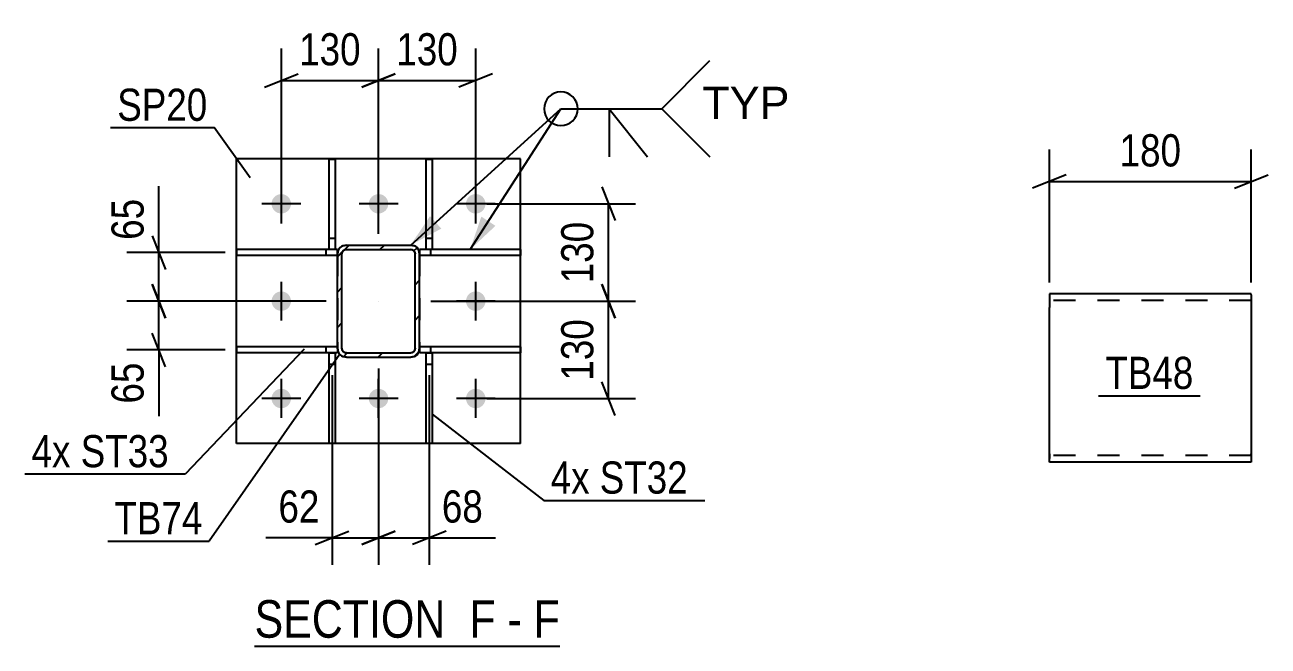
# Model space of a CAD drawing. Header units: millimetres. Extents: x 0 to 841, y 0 to 594.
# Drawn here: x 271.6 to 382.5, y 147.9 to 203.3 of the extents above; entities that cross this region are included whole.
import ezdxf

# ---------------------------------------------------------------- set-up
doc = ezdxf.new("R2010")
doc.units = ezdxf.units.MM
doc.linetypes.add('DXK_LINE_DOT2', pattern=[3.9198, 1.9599, -1.9599])
doc.linetypes.add('DXK_LINE_DOT3', pattern=[5.9187, 2.979, -0.9799, 0.9799, -0.9799])
doc.styles.add('Arial', font='ARIAL.TTF', dxfattribs={"height": 0.2})
doc.styles.add('Arial Narrow', font='ARIALN.TTF', dxfattribs={"height": 0.2})

# ---------------------------------------------------------------- blocks, each defined once
blk = doc.blocks.new('Unknown-318885291-17 - 6285')
at = {"color": 6, "linetype": 'Continuous'}
blk.add_line((292.11, 147.94), (319.32, 147.94), dxfattribs=at)
at = {"color": 0, "linetype": 'Continuous'}
for points in [[(310.22, 148.69), (310.22, 152.19), (292.11, 152.19), (292.11, 148.69)], [(313.61, 148.69), (313.61, 152.19), (311.27, 152.19), (311.27, 148.69)], [(315.93, 148.69), (315.93, 152.19), (314.66, 152.19), (314.66, 148.69)], [(319.32, 148.69), (319.32, 152.19), (316.98, 152.19), (316.98, 148.69)]]:
    blk.add_wipeout(points, dxfattribs=at)
at = {"color": 7, "linetype": 'Continuous', "style": 'Arial Narrow'}
for s, p in [('SECTION ', (292.11, 148.69)), ('F', (311.27, 148.69)), ('F', (316.98, 148.69)), ('-', (314.66, 148.69))]:
    blk.add_text(s, height=3.34, dxfattribs=at).set_placement(p)
blk = doc.blocks.new('Part-318885291-6418 - 6285')
at = {"color": 2, "linetype": 'Continuous'}
for p, q in [((315.83, 174.59), (306.83, 174.59)), ((306.83, 174.46), (306.83, 174.06)), ((307.42, 174.06), (306.83, 174.06)), ((315.83, 174.06), (307.95, 174.06)), ((315.83, 174.59), (315.83, 174.06))]:
    blk.add_line(p, q, dxfattribs=at)
at = {"color": 7, "linetype": 'DXK_LINE_DOT2'}
for p, q in [((306.83, 174.59), (306.83, 174.46)), ((307.95, 174.06), (307.42, 174.06)), ((307.83, 174.06), (307.83, 174.59))]:
    blk.add_line(p, q, dxfattribs=at)
blk = doc.blocks.new('Part-318885291-6304 - 6285')
at = {"color": 2, "linetype": 'Continuous'}
for p, q in [((299.5, 174.59), (290.5, 174.59)), ((290.5, 174.59), (290.5, 174.06)), ((298.75, 174.06), (290.5, 174.06)), ((299.5, 174.06), (299.29, 174.06)), ((299.5, 174.46), (299.5, 174.06))]:
    blk.add_line(p, q, dxfattribs=at)
at = {"color": 7, "linetype": 'DXK_LINE_DOT2'}
for p, q in [((298.5, 174.06), (298.5, 174.59)), ((299.29, 174.06), (298.75, 174.06)), ((299.5, 174.46), (299.5, 174.59))]:
    blk.add_line(p, q, dxfattribs=at)
blk = doc.blocks.new('Bolt-318885291-6315 - 6285')
at = {"linetype": 'Continuous'}
for points in [[(293.63, 187.33, -1), (295.36, 187.33, -1)], [(302.3, 187.33, -1), (304.03, 187.33, -1)], [(310.96, 187.33, -1), (312.7, 187.33, -1)], [(293.63, 178.66, -1), (295.36, 178.66, -1)], [(310.96, 178.66, -1), (312.7, 178.66, -1)], [(293.63, 169.99, -1), (295.36, 169.99, -1)], [(302.3, 169.99, -1), (304.03, 169.99, -1)], [(310.96, 169.99, -1), (312.7, 169.99, -1)]]:
    blk.add_hatch(color=1, dxfattribs=at).paths.add_polyline_path(points)
at = {"color": 1, "linetype": 'Continuous'}
for p, q in [((294.5, 185.59), (294.5, 189.06)), ((303.16, 185.59), (303.16, 189.06)), ((311.83, 185.59), (311.83, 189.06)), ((296.23, 187.33), (292.76, 187.33)), ((304.9, 187.33), (301.43, 187.33)), ((313.56, 187.33), (310.1, 187.33)), ((294.5, 176.93), (294.5, 180.39)), ((311.83, 176.93), (311.83, 180.39)), ((296.23, 178.66), (292.76, 178.66)), ((313.56, 178.66), (310.1, 178.66)), ((294.5, 168.26), (294.5, 171.73)), ((303.16, 168.26), (303.16, 171.73)), ((311.83, 168.26), (311.83, 171.73)), ((296.23, 169.99), (292.76, 169.99)), ((304.9, 169.99), (301.43, 169.99)), ((313.56, 169.99), (310.1, 169.99))]:
    blk.add_line(p, q, dxfattribs=at)
blk = doc.blocks.new('Part-318885291-6379 - 6285')
at = {"color": 2, "linetype": 'Continuous'}
for p, q in [((298.75, 165.99), (298.75, 174.06)), ((298.75, 174.06), (299.29, 174.06)), ((299.29, 174.06), (299.29, 165.99)), ((299.29, 165.99), (298.75, 165.99))]:
    blk.add_line(p, q, dxfattribs=at)
at = {"color": 7, "linetype": 'DXK_LINE_DOT2'}
blk.add_line((298.75, 173.06), (299.29, 173.06), dxfattribs=at)
blk = doc.blocks.new('Part-318885291-6330 - 6285')
at = {"color": 2, "linetype": 'Continuous'}
for p, q in [((307.42, 183.26), (307.42, 191.32)), ((307.42, 191.32), (307.95, 191.32)), ((307.95, 191.32), (307.95, 183.26)), ((307.95, 183.26), (307.42, 183.26))]:
    blk.add_line(p, q, dxfattribs=at)
at = {"color": 7, "linetype": 'DXK_LINE_DOT2'}
blk.add_line((307.42, 184.26), (307.95, 184.26), dxfattribs=at)
blk = doc.blocks.new('Part-318885291-6335 - 6285')
at = {"color": 2, "linetype": 'Continuous'}
for p, q in [((298.75, 183.26), (298.75, 191.32)), ((298.75, 191.32), (299.29, 191.32)), ((299.29, 191.32), (299.29, 183.26)), ((299.29, 183.26), (298.75, 183.26))]:
    blk.add_line(p, q, dxfattribs=at)
at = {"color": 7, "linetype": 'DXK_LINE_DOT2'}
blk.add_line((298.75, 184.26), (299.29, 184.26), dxfattribs=at)
blk = doc.blocks.new('Part-318885291-6340 - 6285')
at = {"color": 2, "linetype": 'Continuous'}
for p, q in [((307.42, 165.99), (307.42, 174.06)), ((307.42, 174.06), (307.95, 174.06)), ((307.95, 174.06), (307.95, 165.99)), ((307.95, 165.99), (307.42, 165.99))]:
    blk.add_line(p, q, dxfattribs=at)
at = {"color": 7, "linetype": 'DXK_LINE_DOT2'}
blk.add_line((307.42, 173.06), (307.95, 173.06), dxfattribs=at)
blk = doc.blocks.new('Part-318885291-6350 - 6285')
at = {"color": 2, "linetype": 'Continuous'}
for p, q in [((315.83, 183.26), (306.83, 183.26)), ((306.83, 183.26), (306.83, 182.86)), ((315.83, 183.26), (315.83, 182.72)), ((315.83, 182.72), (306.83, 182.72))]:
    blk.add_line(p, q, dxfattribs=at)
at = {"color": 7, "linetype": 'DXK_LINE_DOT2'}
for p, q in [((307.83, 182.72), (307.83, 183.26)), ((306.83, 182.86), (306.83, 182.72))]:
    blk.add_line(p, q, dxfattribs=at)
blk = doc.blocks.new('Part-318885291-6384 - 6285')
at = {"color": 2, "linetype": 'Continuous'}
for p, q in [((299.5, 183.26), (290.5, 183.26)), ((290.5, 183.26), (290.5, 182.72)), ((299.5, 182.86), (299.5, 183.26)), ((299.5, 182.72), (290.5, 182.72))]:
    blk.add_line(p, q, dxfattribs=at)
at = {"color": 7, "linetype": 'DXK_LINE_DOT2'}
for p, q in [((298.5, 182.72), (298.5, 183.26)), ((299.5, 182.86), (299.5, 182.72))]:
    blk.add_line(p, q, dxfattribs=at)
blk = doc.blocks.new('Part-318885291-6407 - 6285')
at = {"linetype": 'Continuous'}
h = blk.add_hatch(dxfattribs=at)
h.set_pattern_fill('', scale=0.7, style=0, pattern_type=0)
h.set_pattern_definition([(45, (306.5959, 183.4248), (-1.57154, 1.57154), [])])
h.paths.add_polyline_path([(306.77, 183.17), (306.6, 183.42), (306.34, 183.6), (306.03, 183.66), (300.3, 183.66), (299.99, 183.6), (299.73, 183.42), (299.56, 183.17), (299.5, 182.86), (299.5, 174.46), (299.56, 174.15), (299.73, 173.89), (299.99, 173.72), (300.3, 173.66), (306.03, 173.66), (306.34, 173.72), (306.6, 173.89), (306.77, 174.15), (306.83, 174.46), (306.83, 182.86)])
h.paths.add_polyline_path([(306.43, 174.46), (306.4, 174.31), (306.31, 174.18), (306.18, 174.09), (306.03, 174.06), (300.3, 174.06), (300.14, 174.09), (300.01, 174.18), (299.93, 174.31), (299.9, 174.46), (299.9, 182.86), (299.93, 183.01), (300.01, 183.14), (300.14, 183.23), (300.3, 183.26), (306.03, 183.26), (306.18, 183.23), (306.31, 183.14), (306.4, 183.01), (306.43, 182.86)])
at = {"color": 7, "linetype": 'DXK_LINE_DOT2'}
for p, q in [((299.5, 182.86), (299.56, 183.17)), ((299.93, 183.01), (299.9, 182.86)), ((300.01, 183.14), (299.93, 183.01)), ((299.99, 183.6), (300.3, 183.66)), ((300.14, 183.23), (300.01, 183.14)), ((300.3, 183.26), (300.14, 183.23)), ((300.3, 183.66), (306.03, 183.66)), ((300.3, 183.26), (306.03, 183.26)), ((306.03, 183.66), (306.34, 183.6)), ((306.18, 183.23), (306.03, 183.26)), ((306.31, 183.14), (306.18, 183.23)), ((306.4, 183.01), (306.31, 183.14)), ((306.43, 182.86), (306.4, 183.01)), ((306.77, 183.17), (306.83, 182.86)), ((299.5, 182.86), (299.5, 174.46)), ((299.9, 174.46), (299.9, 182.86)), ((306.43, 174.46), (306.43, 182.86)), ((306.83, 182.86), (306.83, 174.46)), ((299.56, 174.15), (299.5, 174.46)), ((299.9, 174.46), (299.93, 174.31)), ((299.93, 174.31), (300.01, 174.18)), ((300.01, 174.18), (300.14, 174.09)), ((300.14, 174.09), (300.3, 174.06)), ((300.3, 174.06), (306.03, 174.06)), ((306.03, 174.06), (306.18, 174.09)), ((306.18, 174.09), (306.31, 174.18)), ((306.31, 174.18), (306.4, 174.31)), ((306.4, 174.31), (306.43, 174.46)), ((306.83, 174.46), (306.77, 174.15)), ((300.3, 173.66), (299.99, 173.72)), ((300.3, 173.66), (306.03, 173.66)), ((306.34, 173.72), (306.03, 173.66))]:
    blk.add_line(p, q, dxfattribs=at)
at = {"color": 2, "linetype": 'Continuous'}
for p, q in [((299.56, 183.17), (299.5, 182.86)), ((299.9, 182.86), (299.93, 183.01)), ((299.93, 183.01), (300.01, 183.14)), ((300.3, 183.66), (299.99, 183.6)), ((300.01, 183.14), (300.14, 183.23)), ((300.14, 183.23), (300.3, 183.26)), ((300.3, 183.66), (306.03, 183.66)), ((300.3, 183.26), (306.03, 183.26)), ((306.34, 183.6), (306.03, 183.66)), ((306.03, 183.26), (306.18, 183.23)), ((306.18, 183.23), (306.31, 183.14)), ((306.31, 183.14), (306.4, 183.01)), ((306.4, 183.01), (306.43, 182.86)), ((306.83, 182.86), (306.77, 183.17)), ((299.5, 174.46), (299.5, 182.86)), ((299.9, 174.46), (299.9, 182.86)), ((306.43, 174.46), (306.43, 182.86)), ((306.83, 174.46), (306.83, 182.86)), ((299.5, 174.46), (299.56, 174.15)), ((299.93, 174.31), (299.9, 174.46)), ((300.01, 174.18), (299.93, 174.31)), ((300.14, 174.09), (300.01, 174.18)), ((300.3, 174.06), (300.14, 174.09)), ((300.3, 174.06), (306.03, 174.06)), ((306.18, 174.09), (306.03, 174.06)), ((306.31, 174.18), (306.18, 174.09)), ((306.4, 174.31), (306.31, 174.18)), ((306.43, 174.46), (306.4, 174.31)), ((306.77, 174.15), (306.83, 174.46)), ((299.99, 173.72), (300.3, 173.66)), ((300.3, 173.66), (306.03, 173.66)), ((306.03, 173.66), (306.34, 173.72))]:
    blk.add_line(p, q, dxfattribs=at)
at = {"color": 7, "linetype": 'DXK_LINE_DOT3'}
blk.add_line((303.16, 178.66), (303.16, 178.66), dxfattribs=at)
at = {"color": 7, "linetype": 'DXK_LINE_DOT2'}
for centre, start, end in [((300.3, 182.86), 112.5, 157.5), ((306.03, 182.86), 22.5, 67.5), ((300.3, 174.46), 202.5, 247.5), ((306.03, 174.46), 292.5, 337.5)]:
    blk.add_arc(centre, 0.8, start, end, dxfattribs=at)
at = {"color": 2, "linetype": 'Continuous'}
for centre, start, end in [((300.3, 182.86), 112.5, 157.5), ((306.03, 182.86), 22.5, 67.5), ((300.3, 174.46), 202.5, 247.5), ((306.03, 174.46), 292.5, 337.5)]:
    blk.add_arc(centre, 0.8, start, end, dxfattribs=at)
blk = doc.blocks.new('Part-318885291-6413 - 6285')
at = {"color": 2, "linetype": 'Continuous'}
for p, q in [((290.5, 165.99), (290.5, 191.33)), ((315.83, 191.33), (290.5, 191.33)), ((315.83, 165.99), (315.83, 191.33)), ((315.83, 165.99), (290.5, 165.99))]:
    blk.add_line(p, q, dxfattribs=at)
blk = doc.blocks.new('Part-318885291-15967 - 15966')
at = {"color": 2, "linetype": 'Continuous'}
for p, q in [((362.97, 179.31), (362.97, 178.11)), ((380.97, 179.31), (362.97, 179.31)), ((380.97, 179.22), (380.97, 179.31)), ((380.97, 179.22), (380.97, 178.11)), ((362.97, 165.05), (362.97, 178.11)), ((380.97, 178.11), (380.97, 164.31)), ((362.97, 164.4), (362.97, 165.05)), ((362.97, 164.31), (362.97, 164.4)), ((380.97, 164.31), (362.97, 164.31))]:
    blk.add_line(p, q, dxfattribs=at)
at = {"color": 7, "linetype": 'DXK_LINE_DOT2'}
for p, q in [((380.97, 178.71), (362.97, 178.71)), ((380.97, 178.96), (380.97, 178.11)), ((362.97, 165.05), (362.97, 164.66)), ((362.97, 164.91), (362.97, 164.96)), ((380.97, 164.91), (362.97, 164.91)), ((362.97, 164.31), (362.97, 164.31)), ((380.97, 164.96), (380.97, 165.05)), ((380.97, 164.91), (380.97, 164.96)), ((380.97, 164.91), (380.97, 164.96))]:
    blk.add_line(p, q, dxfattribs=at)
blk = doc.blocks.new('StraightDimension-318885291-6530 - 6285')
at = {"color": 7, "linetype": 'Continuous'}
for p, q in [((283.57, 182.99), (283.57, 188.9)), ((283.57, 182.99), (283.57, 188.9)), ((282.97, 184.49), (284.17, 181.49)), ((289.5, 182.99), (280.72, 182.99)), ((283.57, 178.66), (283.57, 182.99)), ((284.17, 177.16), (282.97, 180.16)), ((298.5, 178.66), (280.72, 178.66))]:
    blk.add_line(p, q, dxfattribs=at)
at = {"color": 0}
blk.add_wipeout([(282.82, 188.37), (278.62, 188.37), (278.62, 183.52), (282.82, 183.52)], dxfattribs=at)
at = {"color": 3, "style": 'Arial Narrow'}
blk.add_text('65', height=2.863, rotation=90.0002, dxfattribs=at).set_placement((282.22, 184.12))
blk = doc.blocks.new('StraightDimension-318885291-6537 - 6285')
at = {"color": 7, "linetype": 'Continuous'}
for p, q in [((299.02, 172.06), (299.02, 155.19)), ((303.16, 172.66), (303.16, 155.19)), ((299.02, 157.59), (293.11, 157.59)), ((299.02, 157.59), (293.11, 157.59)), ((297.52, 156.99), (300.52, 158.19)), ((299.02, 157.59), (303.16, 157.59)), ((304.66, 158.19), (301.66, 156.99))]:
    blk.add_line(p, q, dxfattribs=at)
at = {"color": 0}
blk.add_wipeout([(298.5, 158.34), (298.5, 162.54), (293.64, 162.54), (293.64, 158.34)], dxfattribs=at)
at = {"color": 3, "style": 'Arial Narrow'}
blk.add_text('62', height=2.863, dxfattribs=at).set_placement((294.24, 158.94))
blk = doc.blocks.new('StraightDimension-318885291-6503 - 6285')
at = {"color": 7, "linetype": 'Continuous'}
for p, q in [((323.06, 188.83), (324.26, 185.83)), ((312.83, 187.33), (326.06, 187.33)), ((323.66, 178.66), (323.66, 187.33)), ((324.26, 177.16), (323.06, 180.16)), ((307.83, 178.66), (326.06, 178.66))]:
    blk.add_line(p, q, dxfattribs=at)
at = {"color": 0}
blk.add_wipeout([(322.91, 186.33), (318.71, 186.33), (318.71, 179.65), (322.91, 179.65)], dxfattribs=at)
at = {"color": 3, "style": 'Arial Narrow'}
blk.add_text('130', height=2.863, rotation=90.0002, dxfattribs=at).set_placement((322.31, 180.25))
blk = doc.blocks.new('StraightDimension-318885291-6513 - 6285')
at = {"color": 7, "linetype": 'Continuous'}
for p, q in [((323.06, 180.16), (324.26, 177.16)), ((307.83, 178.66), (326.06, 178.66)), ((323.66, 169.99), (323.66, 178.66)), ((324.26, 168.49), (323.06, 171.49)), ((312.83, 169.99), (326.06, 169.99))]:
    blk.add_line(p, q, dxfattribs=at)
at = {"color": 0}
blk.add_wipeout([(322.91, 177.67), (318.71, 177.67), (318.71, 170.98), (322.91, 170.98)], dxfattribs=at)
at = {"color": 3, "style": 'Arial Narrow'}
blk.add_text('130', height=2.863, rotation=90.0002, dxfattribs=at).set_placement((322.31, 171.58))
blk = doc.blocks.new('StraightDimension-318885291-6524 - 6285')
at = {"color": 7, "linetype": 'Continuous'}
for p, q in [((282.97, 180.16), (284.17, 177.16)), ((298.5, 178.66), (280.72, 178.66)), ((283.57, 174.32), (283.57, 178.66)), ((284.17, 172.82), (282.97, 175.82)), ((289.5, 174.32), (280.72, 174.32)), ((283.57, 174.32), (283.57, 168.42)), ((283.57, 174.32), (283.57, 168.42))]:
    blk.add_line(p, q, dxfattribs=at)
at = {"color": 0}
blk.add_wipeout([(282.82, 173.8), (278.62, 173.8), (278.62, 168.94), (282.82, 168.94)], dxfattribs=at)
at = {"color": 3, "style": 'Arial Narrow'}
blk.add_text('65', height=2.863, rotation=90.0002, dxfattribs=at).set_placement((282.22, 169.54))
blk = doc.blocks.new('StraightDimension-318885291-6547 - 6285')
at = {"color": 7, "linetype": 'Continuous'}
for p, q in [((303.16, 172.66), (303.16, 155.19)), ((307.69, 172.06), (307.69, 155.19)), ((301.66, 156.99), (304.66, 158.19)), ((303.16, 157.59), (307.69, 157.59)), ((309.19, 158.19), (306.19, 156.99)), ((307.69, 157.59), (313.59, 157.59)), ((307.69, 157.59), (313.59, 157.59))]:
    blk.add_line(p, q, dxfattribs=at)
at = {"color": 0}
blk.add_wipeout([(313.07, 158.34), (313.07, 162.54), (308.21, 162.54), (308.21, 158.34)], dxfattribs=at)
at = {"color": 3, "style": 'Arial Narrow'}
blk.add_text('68', height=2.863, dxfattribs=at).set_placement((308.81, 158.94))
blk = doc.blocks.new('StraightDimension-318885291-6557 - 6285')
at = {"color": 7, "linetype": 'Continuous'}
for p, q in [((303.16, 184.66), (303.16, 201.16)), ((311.83, 188.33), (311.83, 201.16)), ((301.66, 197.71), (304.66, 198.91)), ((313.33, 198.91), (310.33, 197.71)), ((303.16, 198.31), (311.83, 198.31))]:
    blk.add_line(p, q, dxfattribs=at)
at = {"color": 0}
blk.add_wipeout([(310.84, 199.06), (310.84, 203.26), (304.15, 203.26), (304.15, 199.06)], dxfattribs=at)
at = {"color": 3, "style": 'Arial Narrow'}
blk.add_text('130', height=2.863, dxfattribs=at).set_placement((304.75, 199.66))
blk = doc.blocks.new('StraightDimension-318885291-6566 - 6285')
at = {"color": 7, "linetype": 'Continuous'}
for p, q in [((294.5, 188.33), (294.5, 201.16)), ((303.16, 184.66), (303.16, 201.16)), ((293, 197.71), (296, 198.91)), ((304.66, 198.91), (301.66, 197.71)), ((294.5, 198.31), (303.16, 198.31))]:
    blk.add_line(p, q, dxfattribs=at)
at = {"color": 0}
blk.add_wipeout([(302.17, 199.06), (302.17, 203.26), (295.49, 203.26), (295.49, 199.06)], dxfattribs=at)
at = {"color": 3, "style": 'Arial Narrow'}
blk.add_text('130', height=2.863, dxfattribs=at).set_placement((296.09, 199.66))
blk = doc.blocks.new('StraightDimension-318885291-16071 - 15966')
at = {"color": 7, "linetype": 'Continuous'}
for p, q in [((362.97, 180.31), (362.97, 192.16)), ((380.97, 180.31), (380.97, 192.16)), ((364.47, 189.91), (361.47, 188.71)), ((379.47, 188.71), (382.47, 189.91)), ((362.97, 189.31), (380.97, 189.31))]:
    blk.add_line(p, q, dxfattribs=at)
at = {"color": 0}
blk.add_wipeout([(375.31, 190.06), (375.31, 194.26), (368.63, 194.26), (368.63, 190.06)], dxfattribs=at)
at = {"color": 3, "style": 'Arial Narrow'}
blk.add_text('180', height=2.863, dxfattribs=at).set_placement((369.23, 190.66))
blk = doc.blocks.new('WeldMark-318885291-6575 - 6285')
at = {"linetype": 'Continuous'}
for points in [[(308.76, 185.12), (306.03, 183.66), (307.75, 186.23)], [(313.59, 185.37), (311.33, 183.26), (312.33, 186.19)]]:
    blk.add_hatch(color=30, dxfattribs=at).paths.add_polyline_path(points)
at = {"color": 30, "linetype": 'Continuous'}
for p, q in [((306.03, 183.66), (319.42, 195.79)), ((311.33, 183.26), (319.42, 195.79)), ((319.42, 195.79), (328.42, 195.79))]:
    blk.add_line(p, q, dxfattribs=at)
at = {"color": 3, "linetype": 'Continuous'}
for q in [(327.14, 191.51), (323.71, 191.51)]:
    blk.add_line((323.71, 195.79), q, dxfattribs=at)
for start, end in [(90, 270), (270, 90)]:
    blk.add_arc((319.42, 195.79), 1.5, start, end, dxfattribs=at)
at = {"color": 0, "linetype": 'Continuous'}
blk.add_wipeout([(339.8, 194.89), (339.8, 197.89), (332.02, 197.89), (332.02, 194.89)], dxfattribs=at)
blk.add_wipeout([(339.8, 194.89), (339.8, 197.89), (332.02, 197.89), (332.02, 194.89)], dxfattribs=at)
at = {"color": 3, "linetype": 'Continuous'}
for q in [(332.71, 200.08), (332.71, 191.51)]:
    blk.add_line((328.42, 195.79), q, dxfattribs=at)
at = {"color": 3, "linetype": 'Continuous', "style": 'Arial'}
blk.add_text('TYP', height=2.865, dxfattribs=at).set_placement((332.02, 194.89))
blk = doc.blocks.new('Mark-318885291-6403 - 6285')
at = {"color": 30, "linetype": 'Continuous'}
for p in [(299.71, 173.94), (279.02, 157.3)]:
    blk.add_line(p, (288.07, 157.3), dxfattribs=at)
at = {"color": 0}
blk.add_wipeout([(287.47, 157.9), (287.47, 160.9), (279.62, 160.9), (279.62, 157.9)], dxfattribs=at)
blk.add_wipeout([(287.47, 157.9), (287.47, 160.9), (279.62, 160.9), (279.62, 157.9)], dxfattribs=at)
at = {"color": 3, "style": 'Arial Narrow'}
blk.add_text('TB74', height=2.863, dxfattribs=at).set_placement((279.62, 157.9))
blk = doc.blocks.new('MarkSet-318885291-6658 - 6285')
at = {"color": 30, "linetype": 'Continuous'}
for p, q in [((307.94, 168.6), (317.91, 160.92)), ((317.91, 160.92), (332.24, 160.92))]:
    blk.add_line(p, q, dxfattribs=at)
at = {"color": 0}
for points in [[(321.98, 161.52), (321.98, 164.52), (318.51, 164.52), (318.51, 161.52)], [(330.74, 161.52), (330.74, 164.52), (322.88, 164.52), (322.88, 161.52)]]:
    blk.add_wipeout(points, dxfattribs=at)
for points in [[(321.98, 161.52), (321.98, 164.52), (318.51, 164.52), (318.51, 161.52)], [(330.74, 161.52), (330.74, 164.52), (322.88, 164.52), (322.88, 161.52)]]:
    blk.add_wipeout(points, dxfattribs=at)
at = {"color": 3, "style": 'Arial Narrow'}
for s, p in [('4x', (318.51, 161.52)), ('ST32', (322.88, 161.52))]:
    blk.add_text(s, height=2.863, dxfattribs=at).set_placement(p)
blk = doc.blocks.new('Mark-318885291-6409 - 6285')
at = {"color": 30, "linetype": 'Continuous'}
for p in [(279.27, 194.12), (291.73, 189.64)]:
    blk.add_line(p, (288.51, 194.12), dxfattribs=at)
at = {"color": 0}
blk.add_wipeout([(287.91, 194.72), (287.91, 197.72), (279.87, 197.72), (279.87, 194.72)], dxfattribs=at)
blk.add_wipeout([(287.91, 194.72), (287.91, 197.72), (279.87, 197.72), (279.87, 194.72)], dxfattribs=at)
at = {"color": 3, "style": 'Arial Narrow'}
blk.add_text('SP20', height=2.863, dxfattribs=at).set_placement((279.87, 194.72))
blk = doc.blocks.new('MarkSet-318885291-6628 - 6285')
at = {"color": 30, "linetype": 'Continuous'}
for p in [(296.53, 174.39), (271.63, 163.27)]:
    blk.add_line(p, (285.96, 163.27), dxfattribs=at)
at = {"color": 0}
for points in [[(275.71, 163.87), (275.71, 166.87), (272.23, 166.87), (272.23, 163.87)], [(284.46, 163.87), (284.46, 166.87), (276.61, 166.87), (276.61, 163.87)]]:
    blk.add_wipeout(points, dxfattribs=at)
for points in [[(275.71, 163.87), (275.71, 166.87), (272.23, 166.87), (272.23, 163.87)], [(284.46, 163.87), (284.46, 166.87), (276.61, 166.87), (276.61, 163.87)]]:
    blk.add_wipeout(points, dxfattribs=at)
at = {"color": 3, "style": 'Arial Narrow'}
for s, p in [('4x', (272.23, 163.87)), ('ST33', (276.61, 163.87))]:
    blk.add_text(s, height=2.863, dxfattribs=at).set_placement(p)
blk = doc.blocks.new('Mark-318885291-16074 - 15966')
at = {"color": 30, "linetype": 'Continuous'}
blk.add_line((367.36, 170.24), (376.42, 170.24), dxfattribs=at)
at = {"color": 0}
blk.add_wipeout([(375.82, 170.84), (375.82, 173.84), (367.96, 173.84), (367.96, 170.84)], dxfattribs=at)
blk.add_wipeout([(375.82, 170.84), (375.82, 173.84), (367.96, 173.84), (367.96, 170.84)], dxfattribs=at)
at = {"color": 3, "style": 'Arial Narrow'}
blk.add_text('TB48', height=2.863, dxfattribs=at).set_placement((367.96, 170.84))

msp = doc.modelspace()

# ---------------------------------------------------------------- block references
for name in ['StraightDimension-318885291-16071 - 15966', 'Part-318885291-6413 - 6285', 'Part-318885291-6335 - 6285', 'Part-318885291-6330 - 6285', 'Bolt-318885291-6315 - 6285', 'Part-318885291-6384 - 6285', 'Part-318885291-6407 - 6285', 'Part-318885291-6350 - 6285', 'Part-318885291-15967 - 15966', 'Part-318885291-6304 - 6285', 'Part-318885291-6379 - 6285', 'Part-318885291-6418 - 6285', 'Part-318885291-6340 - 6285', 'Unknown-318885291-17 - 6285']:
    msp.add_blockref(name, (0, 0))

# ---------------------------------------------------------------- next in the draw order: block references
for name in ['Mark-318885291-6409 - 6285', 'StraightDimension-318885291-6530 - 6285', 'StraightDimension-318885291-6503 - 6285', 'Mark-318885291-16074 - 15966', 'StraightDimension-318885291-6537 - 6285']:
    msp.add_blockref(name, (0, 0))

# ---------------------------------------------------------------- next in the draw order: block references
for name in ['StraightDimension-318885291-6557 - 6285', 'StraightDimension-318885291-6524 - 6285', 'StraightDimension-318885291-6513 - 6285']:
    msp.add_blockref(name, (0, 0))

# ---------------------------------------------------------------- next in the draw order: block references
for name in ['StraightDimension-318885291-6566 - 6285', 'WeldMark-318885291-6575 - 6285', 'Mark-318885291-6403 - 6285', 'StraightDimension-318885291-6547 - 6285']:
    msp.add_blockref(name, (0, 0))

# ---------------------------------------------------------------- next in the draw order: block references
for name in ['MarkSet-318885291-6628 - 6285', 'MarkSet-318885291-6658 - 6285']:
    msp.add_blockref(name, (0, 0))

doc.saveas('drawing.dxf')
